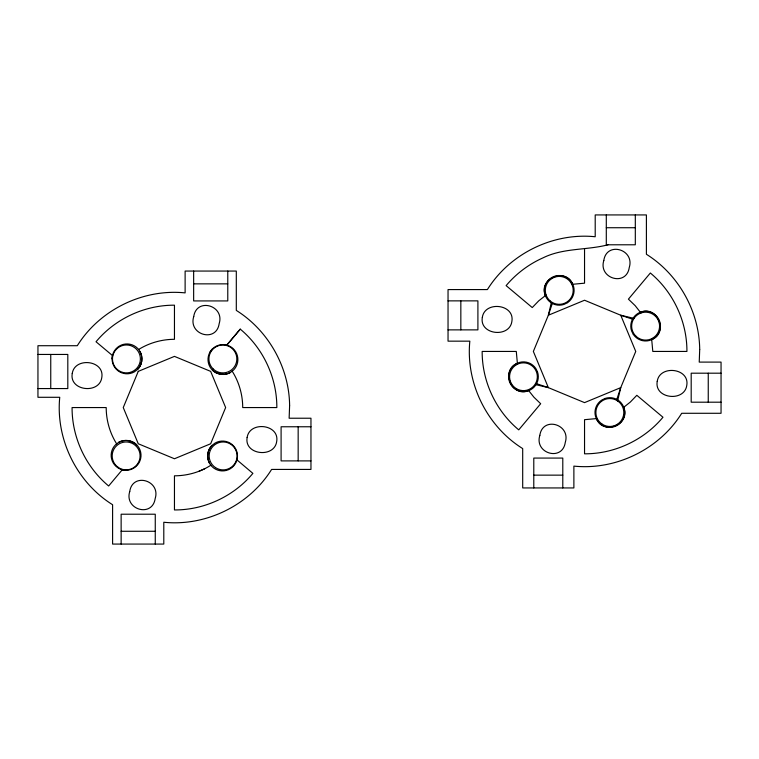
<?xml version="1.0" encoding="UTF-8"?>
<svg xmlns="http://www.w3.org/2000/svg" width="759" height="759" viewBox="0 0 759 759"><rect width="100%" height="100%" fill="white"/><g stroke="black" fill="none" stroke-linecap="round" stroke-linejoin="round"><path stroke-width="1.14" d="M112.076 358.751L112.617 354.889M551.319 302.746L548.349 315.241L533.359 351.436L548.349 387.631L584.544 402.621L620.739 387.631L635.738 351.436L620.739 315.241L584.544 300.241L548.349 315.241L552.372 303.183M617.503 401.255L620.739 387.631L616.716 399.689M139.998 366.161L141.61 361.322M210.006 352.062L212.378 348.969M212.017 445.41C206.315 451.007 206.296 460.893 211.96 466.519A14.933 14.933 0 0 0 232.112 467.459A14.933 14.933 0 0 0 234.806 447.459A14.933 14.933 0 0 0 215.12 443.047L212.017 445.41A14.933 14.933 0 0 0 209.598 463.426M137.474 369.519C143.214 363.95 143.29 354.064 137.654 348.409A14.933 14.933 0 0 0 117.503 347.356A14.933 14.933 0 0 0 114.704 367.337A14.933 14.933 0 0 0 134.362 371.863L137.474 369.519A14.933 14.933 0 0 0 139.998 351.521M122.275 469.755L108.651 485.997C85.691 466.918 71.934 437.412 72.077 407.564L106.203 407.564C106.203 420.334 109.856 433.095 116.687 443.892M240.261 329.14L226.799 345.108L240.261 329.14C263.221 348.21 276.978 377.726 276.836 407.564L242.709 407.564C242.7 394.746 239.028 381.948 232.14 371.123M230.404 372.46L233.497 370.088A14.924 14.924 0 0 0 234.379 349.927A14.924 14.924 0 0 0 214.38 347.299A14.924 14.924 0 0 0 210.006 366.986C213.953 373.94 223.507 376.492 230.404 372.46A14.924 14.924 0 0 1 212.378 370.079M118.689 442.364L115.586 444.717A14.933 14.933 0 0 0 114.59 464.869A14.933 14.933 0 0 0 134.58 467.61A14.933 14.933 0 0 0 139.058 447.943C135.14 440.979 125.605 438.37 118.689 442.364A14.933 14.933 0 0 1 136.696 444.84M210.926 465.172C200.177 472.193 187.274 475.779 174.456 475.817L174.456 509.944C204.304 510.086 233.81 496.329 252.88 473.379L236.96 459.897M546.176 294.995L538.786 300.792L532.258 307.566L506.12 285.621C516.111 273.724 528.843 264.141 543.046 257.842C563.339 247.776 586.612 250.366 608.006 244.787M138.517 349.548C149.238 342.888 161.828 339.311 174.456 339.311L174.456 305.184C144.608 305.042 115.102 318.799 96.032 341.759L112.522 355.601M517.353 363.324C500.143 370.022 511.737 397.953 528.662 390.6L533.909 397.194L540.674 403.722L518.739 429.86C495.779 410.79 482.022 381.274 482.164 351.436L516.291 351.436L517.439 363.903M640.425 312.272C657.351 304.909 668.945 332.85 651.744 339.539M513.947 365.496L516.566 364.301M652.522 338.571L655.15 337.375M198.972 471.263L204.712 468.749M597.01 418.541L584.544 419.689L584.544 453.816C614.392 453.958 643.898 440.201 662.968 417.241L636.829 395.306L630.312 402.071L623.708 407.308C631.061 424.243 603.13 435.837 596.441 418.626M606.299 227.728L635.311 227.728M193.649 283.857L227.776 283.857M448.038 300.868L477.904 300.868L477.904 329.871L448.038 329.871M37.95 354.444L67.807 354.444L67.807 388.561L37.95 388.561M721.05 373.191L691.193 373.191L691.193 402.194L721.05 402.194M310.962 426.767L281.096 426.767L281.096 460.893L310.962 460.893M533.786 475.143L562.789 475.143M121.136 531.272L155.263 531.272M122.142 469.736L126.003 470.267M634.372 318.476L620.739 315.241L632.797 319.264M535.854 384.661L548.349 387.631L536.29 383.608M215.812 372.593L219.057 373.371M221.22 373.883L223.383 374.396M130.576 441.937L134.011 442.753M640.985 313.059L635.179 305.668L628.414 299.15L650.349 273.003C673.309 292.082 687.066 321.588 686.923 351.436L652.797 351.436L651.649 338.96M572.656 284.236C565.958 267.035 538.027 278.629 545.379 295.555M571.195 281.636L572.077 284.331L584.544 283.183L584.544 249.056M708.251 373.191L708.251 402.194M635.311 214.93L635.311 244.787L606.299 244.787L606.299 214.93M562.789 487.942L562.789 458.075L533.786 458.075L533.786 487.942M460.836 300.868L460.836 329.871M298.164 426.767L298.164 460.893M227.776 271.058L227.776 300.925L193.649 300.925L193.649 271.058M155.263 544.07L155.263 514.213L121.136 514.213L121.136 544.07M50.749 354.444L50.749 388.561M289.615 405.619L289.132 418.228L310.962 418.228L310.962 469.423L271.608 469.423C249.237 505.342 205.888 526.585 163.792 522.249L163.792 544.07L112.598 544.07L112.598 504.726C76.792 482.411 55.568 439.271 59.743 397.289L37.95 397.289L37.95 345.715L77.295 345.715C99.676 309.786 143.015 288.553 185.12 292.889L185.12 271.058L236.305 271.058L236.305 310.412C268.525 330.601 289.245 367.593 289.615 405.619M699.703 349.482L699.229 362.1L721.05 362.1L721.05 413.285L681.705 413.285C659.324 449.214 615.985 470.447 573.88 466.111L573.88 487.942L522.695 487.942L522.695 448.588C486.889 426.283 465.656 383.143 469.83 341.161L448.038 341.161L448.038 289.577L487.392 289.577C509.763 253.658 553.112 232.415 595.208 236.751L595.208 214.93L646.402 214.93L646.402 254.274C678.622 274.464 699.333 311.465 699.703 349.482M129.742 491.5C124.011 509.669 152.36 517.98 155.187 498.53C160.908 480.362 132.559 472.051 129.742 491.5M193.725 316.598C188.004 334.766 216.353 343.087 219.171 323.638C224.892 305.469 196.543 297.158 193.725 316.598M539.829 435.362C534.108 453.531 562.457 461.842 565.275 442.402C570.996 424.234 542.647 415.913 539.829 435.362M603.813 260.47C598.092 278.638 626.441 286.949 629.258 267.5C634.989 249.332 606.64 241.02 603.813 260.47M72.247 373.504C69.06 390.999 99.363 394.386 101.772 377.64C104.96 360.146 74.648 356.758 72.247 373.504M247.14 437.488C243.952 454.992 274.265 458.37 276.665 441.634C279.853 424.129 249.54 420.752 247.14 437.488M482.335 317.366C479.147 334.871 509.46 338.248 511.86 321.512C515.048 304.008 484.735 300.63 482.335 317.366M657.228 381.36C654.04 398.854 684.352 402.242 686.753 385.496C689.94 368.001 659.637 364.614 657.228 381.36M138.261 371.369L123.262 407.564L138.261 443.759L174.456 458.759L210.651 443.759L225.641 407.564L210.651 371.369L174.456 356.379L138.261 371.369M567.571 302.642L564.108 304.378A14.848 14.848 0 0 1 544.469 288.828A14.848 14.848 0 0 1 566.869 277.604A14.848 14.848 0 0 1 567.571 302.642M604.98 398.484L601.517 400.221A14.848 14.848 0 0 0 602.229 425.268A14.848 14.848 0 0 0 624.619 414.044A14.848 14.848 0 0 0 604.98 398.484M633.338 334.463L631.602 331A14.848 14.848 0 0 1 647.152 311.361A14.848 14.848 0 0 1 658.376 333.751A14.848 14.848 0 0 1 633.338 334.463M537.495 371.872L535.759 368.409A14.848 14.848 0 0 0 510.712 369.111A14.848 14.848 0 0 0 521.936 391.511A14.848 14.848 0 0 0 537.495 371.872M636.004 336.265A13.956 13.956 0 0 0 659.191 329.397A13.956 13.956 0 0 0 641.649 312.746A13.956 13.956 0 0 0 636.004 336.265M602.342 424.281A13.956 13.956 0 0 0 623.794 413.114A13.956 13.956 0 0 0 603.396 400.126A13.956 13.956 0 0 0 602.342 424.281M516.12 388.523A13.89 13.89 0 0 0 537.334 377.185A13.89 13.89 0 0 0 516.907 364.481A13.89 13.89 0 0 0 516.12 388.523M550.332 301.105A13.956 13.956 0 0 0 573.007 292.708A13.956 13.956 0 0 0 554.402 277.272A13.956 13.956 0 0 0 550.332 301.105M213.27 369.073A13.956 13.956 0 0 0 236.447 362.204A13.956 13.956 0 0 0 218.915 345.563A13.956 13.956 0 0 0 213.27 369.073M215.556 467.658A13.956 13.956 0 0 0 237.074 456.633A13.956 13.956 0 0 0 216.761 443.512A13.956 13.956 0 0 0 215.556 467.658M117.816 467.117A13.956 13.956 0 0 0 140.007 457.525A13.956 13.956 0 0 0 120.605 443.104A13.956 13.956 0 0 0 117.816 467.117M117.389 369.567A13.956 13.956 0 0 0 140.159 361.445A13.956 13.956 0 0 0 121.744 345.781A13.956 13.956 0 0 0 117.389 369.567"/></g></svg>
